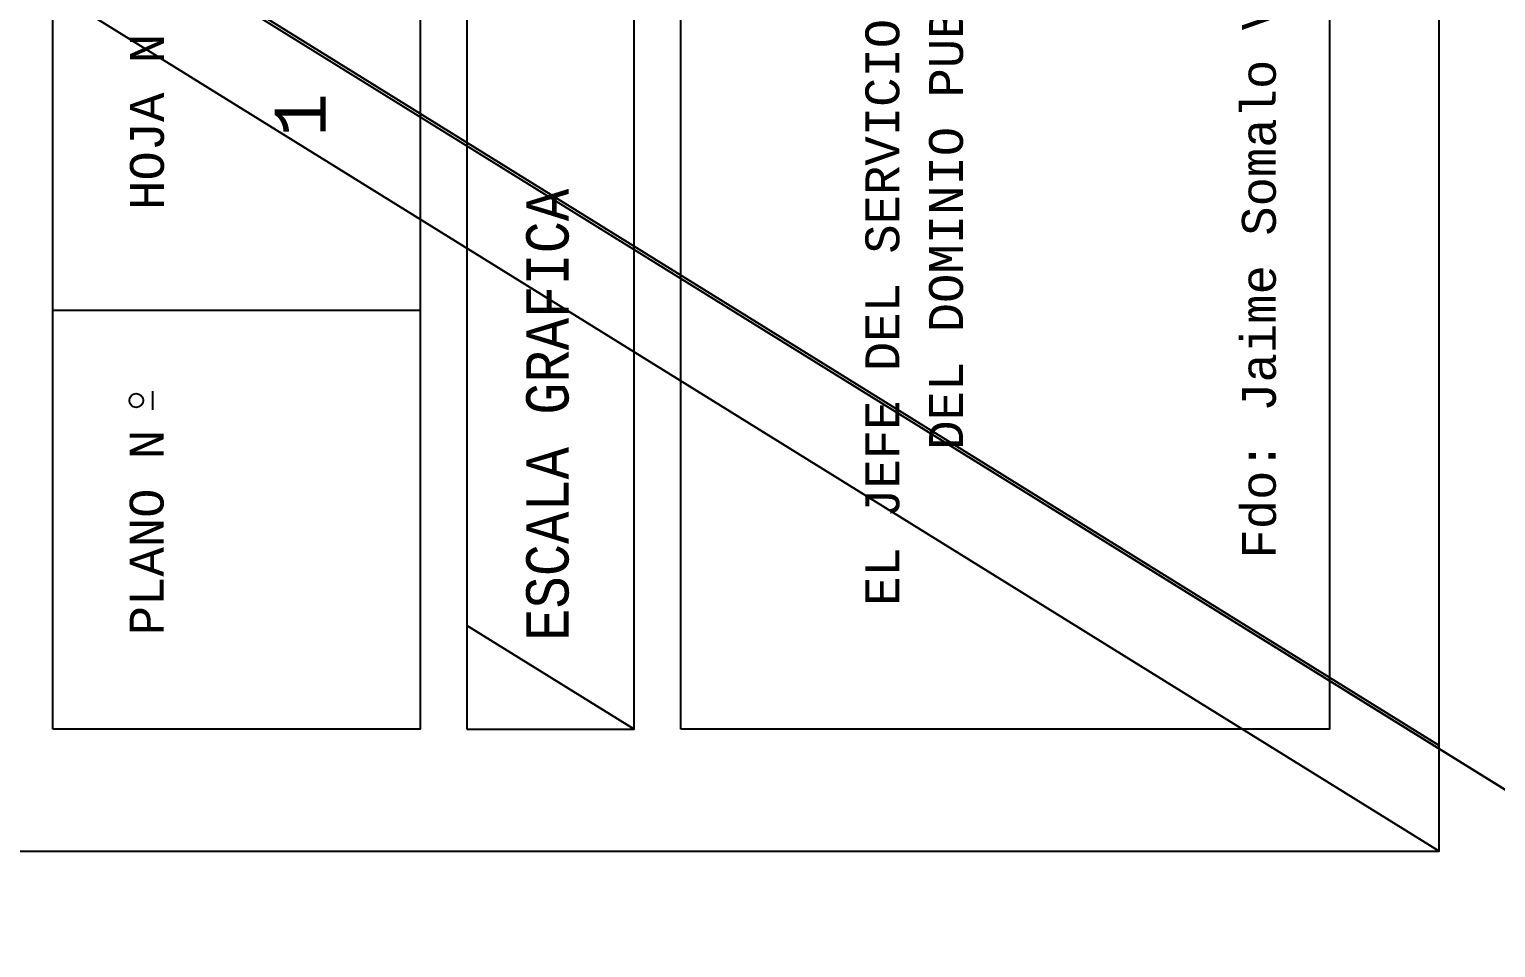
# Model space of a CAD drawing. Extents: x 730354 to 731930, y 4378581 to 4379608.
# Drawn here: x 730562.4 to 730648.9, y 4379415.3 to 4379469.5 of the extents above; entities that cross this region are included whole.
import ezdxf
from ezdxf.enums import TextEntityAlignment as Align

# ---------------------------------------------------------------- set-up
doc = ezdxf.new("R2010")
doc.units = 0
doc.header["$MEASUREMENT"] = 0
doc.linetypes.add('DASHED', pattern=[0.75, 0.5, -0.25])
doc.layers.get('0').update_dxf_attribs({"linetype": 'CONTINUOUS'})
doc.styles.add('MONOTXT', font='MONOTXT', dxfattribs={"height": 0.2})

msp = doc.modelspace()

# ---------------------------------------------------------------- linework, layer by layer
at = {"color": 7, "linetype": 'CONTINUOUS'}
for p, q in [((730563.8, 4379452.91), (730585.47, 4379452.91)), ((730569.71, 4379447.02), (730569.71, 4379448.12))]:
    msp.add_line(p, q, dxfattribs=at)
for points in [[(730563.8, 4379428.19), (730563.8, 4379594.5), (730585.47, 4379594.5), (730585.47, 4379428.19)], [(730600.86, 4379428.19), (730600.86, 4379594.5), (730639.11, 4379594.5), (730639.11, 4379428.19)]]:
    msp.add_lwpolyline(points, close=True, dxfattribs=at)
msp.add_circle((730568.73, 4379447.57), 0.41, dxfattribs=at)

# ---------------------------------------------------------------- texts
at = {"color": 7, "linetype": 'CONTINUOUS', "style": 'MONOTXT'}
for s, p in [('EL JEFE DEL SERVICIO DE GESTION', (730612.74, 4379462.29)), ('Fdo: Jaime Somalo Vilana', (730634.87, 4379459.02)), ('DEL DOMINIO PUBLICO,', (730616.75, 4379461.98))]:
    msp.add_text(s, height=2, rotation=90, dxfattribs=at).set_placement(p, align=Align.MIDDLE)
at = {"color": 7, "linetype": 'DASHED', "style": 'MONOTXT'}
for s, p in [('HOJA N ', (730569.36, 4379464.87)), ('PLANO N ', (730569.34, 4379440.65))]:
    msp.add_text(s, height=2, rotation=90, dxfattribs=at).set_placement(p, align=Align.MIDDLE)
at = {"color": 7, "linetype": 'CONTINUOUS', "style": 'MONOTXT'}
msp.add_text('1', height=3, rotation=90, dxfattribs=at).set_placement((730579.9, 4379463.11))
at = {"color": 7, "linetype": 'CONTINUOUS', "style": 'MONOTXT', "width": 0.88}
msp.add_text('ESCALA GRAFICA', height=2.5, rotation=90, dxfattribs=at).set_placement((730592.98, 4379446.73), align=Align.MIDDLE)

# ---------------------------------------------------------------- meshes
at = {"color": 7, "linetype": 'CONTINUOUS'}
mesh = msp.add_polyface(dxfattribs=at)
corners = [(730354.5, 4378581), (730354.5, 4378581), (730354.5, 4378771.962), (730662.5, 4378581), (730354.5, 4378946.493), (730944, 4378581), (730354.5, 4379607.5), (730944, 4379242.007), (730944, 4379607.5)]
mesh.append_faces([[corners[k] for k in face] for face in [(0, 1, 3, 2), (2, 3, 5, 4), (4, 5, 7, 6), (6, 7, 8, 8)]], dxfattribs={"vtx0": -1, "vtx2": -1, "color": 7})
mesh = msp.add_polyface(dxfattribs=at)
corners = [(730364.5, 4379421), (730364.5, 4379421), (730364.5, 4379595.271), (730645.58, 4379421), (730364.5, 4379601.5), (730645.58, 4379427.229), (730645.58, 4379601.5)]
mesh.append_faces([[corners[k] for k in face] for face in [(0, 1, 3, 2), (2, 3, 5, 4), (4, 5, 6, 6)]], dxfattribs={"vtx0": -1, "vtx2": -1, "color": 7})
mesh = msp.add_polyface(dxfattribs=at)
corners = [(730588.23, 4379428.19), (730588.23, 4379428.19), (730588.23, 4379434.309), (730598.1, 4379428.19), (730588.23, 4379594.66), (730598.1, 4379588.541), (730598.1, 4379594.66)]
mesh.append_faces([[corners[k] for k in face] for face in [(0, 1, 3, 2), (2, 3, 5, 4), (4, 5, 6, 6)]], dxfattribs={"vtx0": -1, "vtx2": -1, "color": 7})

doc.saveas('drawing.dxf')
